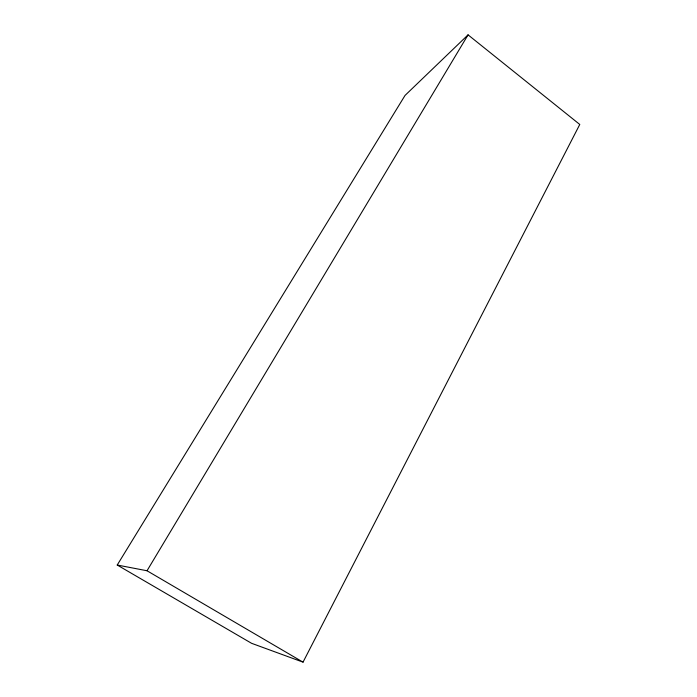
<?xml version="1.0" encoding="UTF-8"?>
<svg xmlns="http://www.w3.org/2000/svg" width="697" height="697" viewBox="0 0 697 697"><rect width="100%" height="100%" fill="white"/><g stroke="black" fill="none" stroke-linecap="round" stroke-linejoin="round"><path stroke-width="1.05" d="M303.029 662.15L579.773 124.467L468.062 34.85L405.027 95.445L117.227 565.032L251.573 643.305L303.029 662.15L147.023 570.756L117.227 565.032M147.023 570.756L468.062 34.85"/></g></svg>
